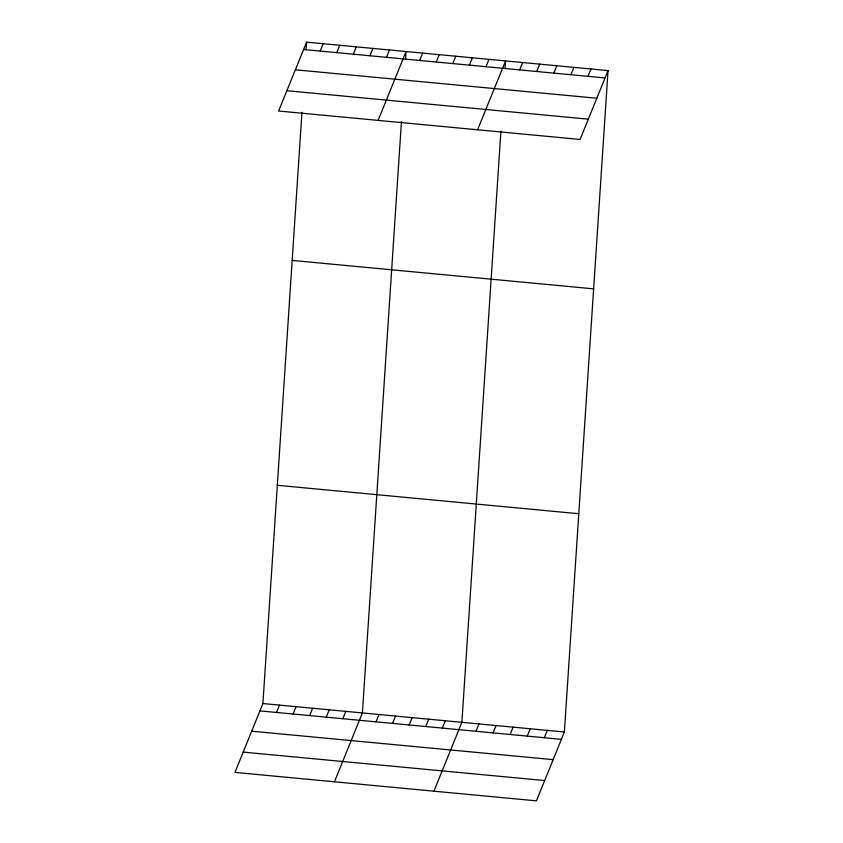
<?xml version="1.0" encoding="UTF-8"?>
<svg xmlns="http://www.w3.org/2000/svg" width="843" height="843" viewBox="0 0 843 843"><rect width="100%" height="100%" fill="white"/><g stroke="black" fill="none" stroke-linecap="round" stroke-linejoin="round"><path stroke-width="1.26" d="M608.045 70.591L580.089 139.453L278.622 111.013L306.589 42.15L608.045 70.591L564.378 731.987L536.411 800.85L234.955 772.409L262.911 703.547L301.952 112.309M306.072 49.948L306.589 42.15M401.437 121.687L362.395 712.936L334.439 781.788M405.557 59.326L406.063 51.539L378.107 120.401M500.921 131.076L461.88 722.314L433.913 791.177M505.031 68.715L505.547 60.928L477.591 129.78M320.182 51.065L323.164 43.71M336.757 52.624L339.75 45.28M353.343 54.194L356.326 46.839M369.919 55.754L372.912 48.409M386.505 57.324L389.487 49.969M419.666 60.454L422.649 53.098M436.242 62.013L439.224 54.669M452.828 63.573L455.81 56.228M469.403 65.143L472.386 57.798M485.989 66.702L488.972 59.358M519.646 69.885L522.628 62.53M536.728 71.497L539.72 64.142M276.515 712.461L279.497 705.106M293.09 714.021L296.072 706.676M553.819 73.109L556.801 65.754M309.676 715.591L312.658 708.236M570.901 74.721L573.883 67.366M326.252 717.151L329.234 709.806M587.982 76.334L590.964 68.978M342.838 718.71L345.82 711.366M375.989 721.84L378.981 714.495M392.575 723.41L395.557 716.055M409.15 724.969L412.143 717.625M425.736 726.54L428.718 719.184M442.312 728.099L445.304 720.754M475.979 731.281L478.961 723.926M493.06 732.894L496.042 725.538M510.141 734.506L513.124 727.151M527.223 736.108L530.215 728.763M544.315 737.72L547.297 730.375M303.596 49.495L605.063 77.946M295.356 69.8L596.823 98.241M286.862 90.717L588.33 119.158M292.173 260.413L593.641 288.854M277.326 485.283L578.793 513.724M262.911 703.547L564.378 731.987M259.929 710.891L561.396 739.332M251.688 731.197L553.156 759.638M243.195 752.104L544.662 780.555"/></g></svg>
